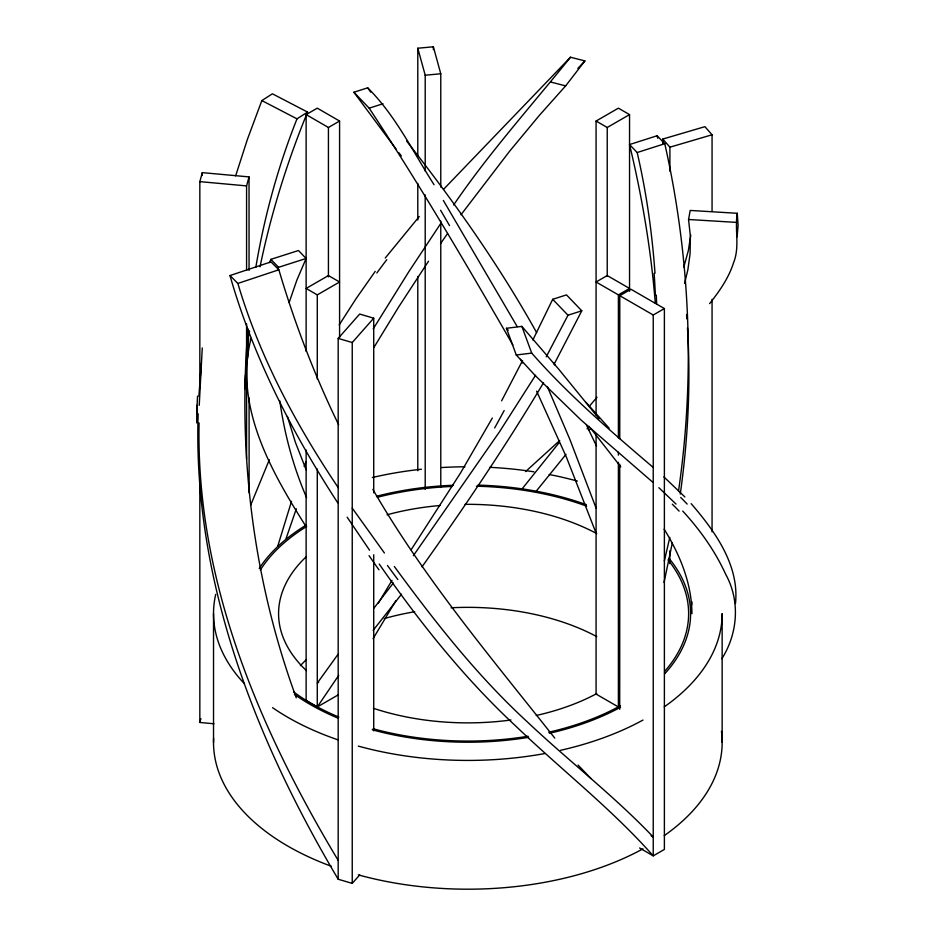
<?xml version="1.0" encoding="UTF-8"?>
<svg xmlns="http://www.w3.org/2000/svg" width="936" height="936" viewBox="0 0 936 936"><rect width="100%" height="100%" fill="white"/><g stroke="black" fill="none" stroke-linecap="round" stroke-linejoin="round"><path stroke-width="1.4" d="M619.714 709.289L619.749 464.244M619.761 438.75L619.784 295.694L630.934 289.247L664.385 308.564L664.385 849.42L653.234 855.855L639.604 847.981M669.825 563.612L669.825 550.859M669.895 171.265L669.907 147.186L662.746 139.078L704.902 126.676L712.062 134.784L712.062 211.372M199.228 405.358L202.27 347.958M198.163 413.77C192.582 579.314 254.861 738.96 338.188 879.243L352.24 883.373L359.716 874.914M244.752 388.791L245.466 374.997M198.877 396.174L201.369 363.379M245.653 372.235L246.238 363.964M247.946 328.969C237.592 453.433 253.235 580.39 296.267 697.8M246.683 358.465L248.566 339.206M690.745 234.959L688.381 250.462L683.807 267.053M248.742 331.66L247.584 357.95M249.023 335.088L249.514 330.97M735.474 603.556C739.545 565.309 714.893 531.121 691.166 503.662M680.261 494.114C688.018 439.101 690.897 383.327 687.469 327.846M678.553 490.792C695.296 375.617 690.277 257.201 664.771 143.699L657.13 135.743L629.542 144.565C642.049 196.712 651.082 249.736 655.282 303.217M737.1 236.866L738.106 225.389L737.264 213.291L690.206 210.436L688.557 219.492L690.394 236.281L690.078 253.843L687.878 269.743L684.555 283.468M255.82 267.322C264.373 216.59 277.98 166.666 297.004 118.849L307.558 112.086L272.399 93.799L261.846 100.573L247.502 139.101L235.65 175.804M709.617 303.627C719.421 291.26 728.699 278.027 733.52 262.852C740.048 246.835 734.573 229.531 737.264 213.291M672.27 543.067L664.033 582.485M260.044 266.783C270.972 213.864 287.071 162.057 307.558 112.086M669.813 537.393L664.349 560.945M251.082 338.364C233.731 406.084 271.218 471.627 306.13 526.675M199.836 384.45L199.836 181.631L202.305 172.633L249.034 176.904L249.058 270.399M246.577 270.41L246.577 185.901L249.034 176.904M214.005 723.774L199.836 722.475L200.901 718.626M277.781 546.109L291.529 501.298M289.119 302.597L296.817 280.25L306.13 258.476L298.479 250.52L270.89 259.342L269.416 262.63M286.112 538.422L296.338 508.774M250.555 505.417L269.346 459.728M304.141 466.526L306.002 461.799M277.512 269.498L278.542 267.31L306.13 258.476M554.147 364.174L581.782 310.81L566.491 294.887L552.696 299.298L532.865 339.979M581.782 310.81L567.988 315.221L546.215 356.873M522.545 360.571L501.626 400.83M721.867 658.71C737.849 633.438 740.353 600.842 725.774 574.458C715.127 551.105 700.105 529.916 682.742 511.079M492.324 418.041L460.559 472.937L411.138 549.76M543.488 382.812C505.803 445.934 464.56 506.902 422.007 566.842M373.827 347.584L398.455 307.289L428.524 261.214M378.284 603.264L381.198 598.338M381.783 597.355L391.997 580.379M373.055 638.703L395.916 600.584M373.183 328.945L408.974 271.452L441.149 222.885M535.567 375.266L499.438 431.87L413.338 555.703M339.195 324.909L355.972 298.806L375.219 271.37M440.517 243.652L447.583 233.509M453.621 204.996C489.037 152.977 531.18 106.142 570.48 57.225L584.895 60.922L565.648 85.878L539.393 115.339L509.57 151.269L460.98 214.754M338.715 675.359L317.281 706.961L306.13 700.526L306.13 450.017M338.036 654.311L317.281 683.105L318.685 682.227M393.354 582.999L374.014 608.061M401.532 594.173L373.125 630.396M385.234 258.043L419.281 216.485M521.949 489.095L559.435 442.26M536.398 490.967L565.999 454.358M587.083 428.875L589.212 426.348M597.016 397.227L589.762 405.768M338.188 879.243L338.188 338.399L359.67 314.051L373.721 318.193L373.721 492.839M352.24 883.373L352.24 342.529L373.721 318.193M443.57 189.318L570.48 57.225M584.895 60.922L577.828 68.457M525.564 471.592L559.728 440.528M588.99 430.139L590.885 428.466M306.13 351.398L306.13 114.602L317.281 108.166L339.581 121.048L339.581 337.498M306.13 114.602L328.431 127.483L339.581 121.048M596.08 415.069L596.08 121.048L618.392 108.166L629.542 114.602L629.542 291.295M317.281 294.887L339.581 282.005L328.431 275.57L306.13 288.44L317.281 294.887L317.281 379.092M596.08 121.048L607.23 127.483L629.542 114.602M618.392 294.887L629.542 288.44L607.23 275.57L596.08 282.005L618.392 294.887L618.392 437.966M619.784 295.694L653.234 314.999L664.385 308.564M338.352 694.793L317.281 706.961L317.281 469.018M337.72 502.796C291.927 432.338 253.094 356.604 229.987 275.547L270.972 261.893L278.858 269.779C294.559 322.897 314.344 374.845 338.598 424.663M229.987 275.547L237.873 283.433L278.858 269.779M396.103 149.152L353.89 92.243L367.684 87.82C395.694 115.549 412.94 151.808 434.047 184.708M353.89 92.243L369.182 108.166L382.976 103.756M629.542 144.565L637.182 152.533L664.771 143.699M669.907 147.186L712.062 134.784M652.708 482.169L580.811 419.808L535.135 375.465L516.274 355.001L506.435 328.279L521.867 326.383L558.523 368.948L599.028 418.661M516.274 355.001L531.707 353.106C568.339 394.828 610.564 431.063 652.708 467.017M417.795 156.675L417.795 48.227L433.368 46.8L440.774 73.78L440.774 187.118M417.795 48.227L425.201 75.208L440.774 73.78M688.557 219.492L735.614 222.347M199.836 181.631L246.577 185.901M551.245 82.181L565.648 85.878M338.188 338.399L352.24 342.529M261.846 100.573L297.004 118.849M651.128 835.743L653.234 837.006C614.004 795.822 568.772 761.015 527.471 722.019C477.056 675.687 434.725 621.562 394.337 566.514M663.87 476.88L684.883 496.957M658.874 487.703L676.061 504.083M552.696 299.298L567.988 315.221M270.89 259.342L278.542 267.31M578.038 765.051L590.955 778.541M586.018 402.386L609.102 428.161M506.435 328.279L508.201 330.268M554.767 738.118C491.119 657.563 424.324 578.635 372.879 489.399M590.733 428.36L620.779 466.865M398.724 152.545L401.368 155.949M406.68 141.137C454.252 201.93 499.04 265.04 536.597 332.572M384.427 553.012L352.24 508.143M379.22 564.057C419.784 622.405 464.315 678.378 516.52 726.804C561.775 770.141 611.594 808.833 653.234 855.855L653.234 314.999M367.684 87.82L370.691 92.149M369.568 550.204L347.174 517.222M369.182 108.166C420.007 185.246 466.853 264.958 512.87 344.986M338.481 488.03C295.998 424.815 259.518 356.745 237.873 283.433M664.15 529.168C679.864 554.58 691.798 583.409 691.938 613.7M443.348 200.433L517.187 326.594M338.188 860.395C258.827 728.278 195.753 579.782 199.076 422.955M553.878 363.133L555.001 365.145M520.521 359.26L522.499 363.028M586.416 424.991L596.536 446.098M536.632 391.143L566.385 457.096L596.08 533.122M547.326 386.603L570.012 439.756L596.08 508.072M306.563 497.542C293.237 466.76 284.474 434.058 279.805 400.877M306.177 469.825L295.355 442.248L287.399 416.415M521.867 326.383L531.707 353.106M657.13 135.743L657.715 138.224M637.182 152.533C646.378 192.208 652.088 232.654 655.001 273.253M686.556 314.461L686.884 318.919M656.288 295.097L656.651 303.662M249.081 331.321L249.081 334.152M249.093 397.894L249.116 492.816M722.147 742.377L722.147 613.595A254.311 146.823 0 0 1 664.256 706.867M712.062 299.309L712.062 531.905M662.746 139.078L662.746 143.302M618.392 452.275L618.392 455.13M618.392 462.29L618.392 706.961L596.08 694.079L596.08 433.672M607.23 127.483L607.23 276.284M440.774 221.118L440.786 487.48M433.368 46.8L433.368 49.631M425.201 75.208L425.201 170.984M425.201 194.922L425.201 489.294M417.795 183.433L417.795 220.054M417.795 276.401L417.795 470.761M373.721 554.814L373.721 730.864M328.431 127.483L328.431 276.88M246.577 323.926L246.577 459.143M213.525 613.595L213.525 742.377M202.305 172.633L202.305 175.477M199.836 483.034L199.836 722.475M300.386 665.695A189.259 109.266 0 0 1 306.411 659.576M384.228 618.591A189.259 109.266 0 0 1 414.671 611.746M451.07 607.78A189.259 109.266 0 0 1 596.759 636.62M668.047 559.857A220.802 127.483 0 0 1 664.595 671.44M620.416 705.744A220.802 127.483 0 0 1 548.718 732.221M528.091 736.234A220.802 127.483 0 0 1 373.09 728.746M338.844 717.07A220.802 127.483 0 0 1 293.623 691.915M260.29 570.094A220.802 127.483 0 0 1 306.68 526.453M377.302 497.332A220.802 127.483 0 0 1 452.135 486.439M476.401 486.217A220.802 127.483 0 0 1 586.65 506.154M596.759 693.588A189.259 109.266 0 0 1 536.258 715.478M510.951 719.995A189.259 109.266 0 0 1 373.37 708.283M306.411 670.632A189.259 109.266 0 0 1 306.411 556.557M387.024 514.8A189.259 109.266 0 0 1 440.014 505.522M465.04 504.34A189.259 109.266 0 0 1 596.759 533.602M196.829 413.724A651.748 607.148 -89.9 0 1 197.543 396.092M196.736 422.932A756.066 669.93 88.1 0 1 196.899 405.276M376.834 272.996A756.066 637.135 -85.1 0 1 386.779 259.681M504.176 410.541A919.515 328.255 -73.6 0 1 494.664 427.927M672.294 504.176A651.725 238.984 9.5 0 1 679.126 511.126M680.706 497.461A756.159 296.15 2.8 0 1 687.176 504.094M691.985 601.895A730.653 296.127 -1.9 0 1 691.774 604.761M440.587 210.249A919.515 119.843 64.6 0 1 449.537 225.599M378.951 569.813A651.748 143.36 59 0 1 369.065 555.68M397.847 579.571A756.066 93.097 56 0 1 387.434 565.461M654.124 273.335A919.515 896.665 -38.8 0 1 655.375 295.156M721.434 731.332A254.311 146.823 0 0 1 664.256 835.637M642.985 848.823A254.311 146.823 0 0 1 358.301 874.879M331.344 866.268A254.311 146.823 0 0 1 213.619 738.235M642.985 720.053A254.311 146.823 0 0 1 560.524 750.321M544.974 753.503A254.311 146.823 0 0 1 358.301 746.109M337.837 739.791A254.311 146.823 0 0 1 272.575 707.674M244.471 683.795A254.311 146.823 0 0 1 215.713 594.348M372.352 477.512A254.311 146.823 0 0 1 421.422 469.24M441.57 467.555A254.311 146.823 0 0 1 464.911 466.783M489.739 467.321A254.311 146.823 0 0 1 533.941 471.814M549.245 474.505A254.311 146.823 0 0 1 577.36 481.092M668.994 558.336A222.768 128.618 0 0 1 664.513 673.99M620.568 707.23A222.768 128.618 0 0 1 549.432 733.274M528.629 737.334A222.768 128.618 0 0 1 372.247 729.776M337.697 717.982A222.768 128.618 0 0 1 294.407 694.325M259.214 568.491A222.768 128.618 0 0 1 306.493 524.909M376.494 496.291A222.768 128.618 0 0 1 453.433 485.257M477.91 485.117A222.768 128.618 0 0 1 586.427 504.726"/></g></svg>
